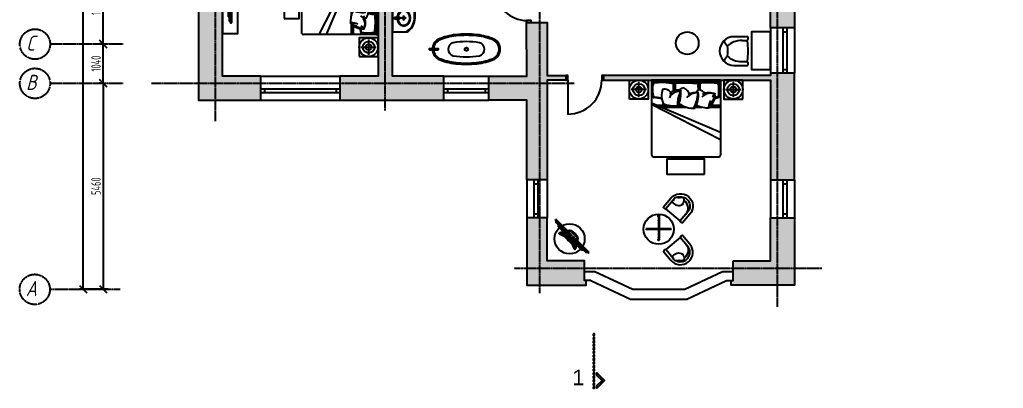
# Model space of a CAD drawing. Header units: millimetres. Extents: x 74752 to 193506, y -83124 to -13126.
# Drawn here: x 139020 to 165094, y -83124 to -73354 of the extents above; entities that cross this region are included whole.
import ezdxf

# ---------------------------------------------------------------- set-up
doc = ezdxf.new("R2010")
doc.units = ezdxf.units.MM
doc.linetypes.add('CENTER2', pattern=[1.125, 0.75, -0.125, 0.125, -0.125])
for name, color, linetype in [('axis', 40, 'CENTER2'), ('dim1', 4, 'Continuous'), ('door_dwgmodels.com', 250, 'Continuous'), ('dwgmodels.com', 250, 'Continuous'), ('furniture _san', 36, 'Continuous'), ('hatches', 8, 'Continuous'), ('Marks sections', 7, 'Continuous'), ('Sanitari', 144, 'Continuous'), ('sanitary', 144, 'Continuous'), ('wall', 5, 'Continuous'), ('Windows', 4, 'Continuous')]:
    doc.layers.add(name, color=color, linetype=linetype)
doc.styles.add('ESKD', font='eskd.shx', dxfattribs={"oblique": 15})
doc.styles.add('style2', font='arial.ttf')
doc.styles.add('РАЗМЕР', font='eskd.shx', dxfattribs={"width": 0.8, "height": 250})
doc.dimstyles.new('ISO-26', dxfattribs={"dimscale": 100, "dimtxt": 250, "dimasz": 2, "dimexe": 1, "dimexo": 0, "dimtad": 1, "dimdec": 0, "dimdsep": 46, "dimtxsty": 'РАЗМЕР', "dimblk1": 'OBLIQUE', "dimblk2": 'OBLIQUE', "dimsah": 1, "dimcen": 2.5, "dimadec": 1, "dimazin": 0, "dimtfac": 1, "dimtdec": 0, "dimtmove": 0, "dimatfit": 3, "dimldrblk": 'OBLIQUE', "dimfxl": 1, "dimarcsym": 0})

# ---------------------------------------------------------------- blocks, each defined once
blk = doc.blocks.new('_OBLIQUE')
at = {"color": 0, "linetype": 'ByBlock'}
blk.add_line((-0.5, -0.5), (0.5, 0.5), dxfattribs=at)
blk = doc.blocks.new('*D69')
at = {"layer": 'Defpoints', "color": 0, "transparency": 16777216}
for p in [(141232, -75037), (141232, -80497, 1), (141232, -80497)]:
    blk.add_point(p, dxfattribs=at)
at = {"layer": 'dim1', "color": 0, "lineweight": -2, "transparency": 16777216}
for p, q in [((141232, -75037), (141132, -75037)), ((141232, -75037), (141232, -80497)), ((141232, -80497), (141332, -80497))]:
    blk.add_line(p, q, dxfattribs=at)
at = {"layer": 'dim1', "color": 0, "lineweight": -2, "transparency": 16777216, "xscale": 200, "yscale": 200, "zscale": 200}
for p, rotation in [((141232, -75037), 90), ((141232, -80497), 270)]:
    blk.add_blockref('_OBLIQUE', p, dxfattribs=dict(at, rotation=rotation))
at = {"layer": 'dim1', "color": 0, "transparency": 16777216, "insert": (141044, -77767), "char_height": 250, "attachment_point": 5, "rotation": 90, "style": 'РАЗМЕР'}
blk.add_mtext('5460', dxfattribs=at)
blk = doc.blocks.new('*D73')
at = {"layer": 'Defpoints', "color": 0, "transparency": 16777216}
for p in [(141232, -73997), (141232, -73997), (141232, -75037, 1)]:
    blk.add_point(p, dxfattribs=at)
at = {"layer": 'dim1', "color": 0, "lineweight": -2, "transparency": 16777216}
for p, q in [((141232, -73997), (141132, -73997)), ((141232, -75037), (141232, -73997)), ((141232, -75037), (141132, -75037))]:
    blk.add_line(p, q, dxfattribs=at)
at = {"layer": 'dim1', "color": 0, "lineweight": -2, "transparency": 16777216, "xscale": 200, "yscale": 200, "zscale": 200}
for p, rotation in [((141232, -73997), 90), ((141232, -75037), 270)]:
    blk.add_blockref('_OBLIQUE', p, dxfattribs=dict(at, rotation=rotation))
at = {"layer": 'dim1', "color": 0, "transparency": 16777216, "insert": (141044, -74517), "char_height": 250, "attachment_point": 5, "rotation": 90, "style": 'РАЗМЕР'}
blk.add_mtext('1040', dxfattribs=at)
blk = doc.blocks.new('*D76')
at = {"layer": 'Defpoints', "color": 0, "transparency": 16777216}
for p in [(141232, -72037), (141232, -72037), (141232, -73997)]:
    blk.add_point(p, dxfattribs=at)
at = {"layer": 'dim1', "color": 0, "lineweight": -2, "transparency": 16777216}
for p, q in [((141232, -72037), (141332, -72037)), ((141232, -73997), (141232, -72037)), ((141232, -73997), (141332, -73997))]:
    blk.add_line(p, q, dxfattribs=at)
at = {"layer": 'dim1', "color": 0, "lineweight": -2, "transparency": 16777216, "xscale": 200, "yscale": 200, "zscale": 200}
for p, rotation in [((141232, -72037), 90), ((141232, -73997), 270)]:
    blk.add_blockref('_OBLIQUE', p, dxfattribs=dict(at, rotation=rotation))
at = {"layer": 'dim1', "color": 0, "transparency": 16777216, "insert": (141044, -73017), "char_height": 250, "attachment_point": 5, "rotation": 90, "style": 'РАЗМЕР'}
blk.add_mtext('1960', dxfattribs=at)
blk = doc.blocks.new('*D77')
at = {"layer": 'Defpoints', "color": 0, "transparency": 16777216}
for p in [(140702, -61687, 1), (140702, -61687), (141356, -80497, 1)]:
    blk.add_point(p, dxfattribs=at)
at = {"layer": 'dim1', "color": 0, "lineweight": -2, "transparency": 16777216}
for p, q in [((140702, -61687), (140602, -61687)), ((140702, -80497), (140702, -61687)), ((141356, -80497), (140602, -80497))]:
    blk.add_line(p, q, dxfattribs=at)
at = {"layer": 'dim1', "color": 0, "lineweight": -2, "transparency": 16777216, "xscale": 200, "yscale": 200, "zscale": 200}
for p, rotation in [((140702, -61687), 90), ((140702, -80497), 270)]:
    blk.add_blockref('_OBLIQUE', p, dxfattribs=dict(at, rotation=rotation))
at = {"layer": 'dim1', "color": 0, "transparency": 16777216, "insert": (140514, -71092), "char_height": 250, "attachment_point": 5, "rotation": 90, "style": 'РАЗМЕР'}
blk.add_mtext('18810', dxfattribs=at)
blk = doc.blocks.new('*U89')
at = {"color": 0}
for p, q in [((0, 0), (-2100, 0)), ((0, -100), (-2100, -100)), ((-2000, 0), (-2000, -100)), ((-100, 0), (-100, -100))]:
    blk.add_line(p, q, dxfattribs=at)
blk = doc.blocks.new('*U90')
at = {"color": 0}
for p, q in [((0, 0), (-1200, 0)), ((0, -100), (-1200, -100)), ((-1100, 0), (-1100, -100)), ((-100, 0), (-100, -100))]:
    blk.add_line(p, q, dxfattribs=at)
blk = doc.blocks.new('*U95')
at = {"color": 0}
for p, q in [((0, 0), (-1000, 0)), ((0, -100), (-1000, -100)), ((-900, 0), (-900, -100)), ((-100, 0), (-100, -100))]:
    blk.add_line(p, q, dxfattribs=at)
blk = doc.blocks.new('tv table23')
at = {"color": 0}
blk.add_lwpolyline([(0, -900), (400, -900), (400, 900), (0, 900), (0, -900)], dxfattribs=at)
blk = doc.blocks.new('dwgmodels.com_LG-55-la6208-4 top')
at = {"layer": 'dwgmodels.com', "color": 0}
for p, q in [((0, 0), (-139, 0)), ((0, 0), (139, 0)), ((0, -163), (-616, -163)), ((0, -140), (-613, -140)), ((0, -168), (-609, -168)), ((0, -105), (-473, -105)), ((0, -77), (-432, -77)), ((0, -89), (-389, -89)), ((0, -77), (432, -77)), ((0, -89), (389, -89)), ((0, -105), (473, -105)), ((0, -140), (613, -140)), ((0, -163), (616, -163)), ((0, -168), (609, -168))]:
    blk.add_line(p, q, dxfattribs=at)
for points in [[(-139, 0, -0.087489), (-151, 2, -0.012567), (-221, 29, 0.010337), (-258, 44, 0.091985), (-266, 46, 0.050664), (-280, 44, 0.157379), (-293, 37), (-300, 25, 0.203619), (-301, 14)], [(-301, 14, 0.03963), (-289, -12), (-244, -77)], [(-300, 25), (-296, 30, -0.176327), (-288, 34, -0.124023), (-276, 33), (-156, -15, -0.043017), (-146, -20, 0.007168), (-119, -37, 0.035791), (-88, -52, 0.053078), (-45, -64), (-38, -64)], [(-297, 23), (-294, 28, -0.176327), (-288, 31, -0.122846), (-277, 30), (-158, -18, -0.043017), (-147, -23, 0.007168), (-120, -39, 0.035791), (-89, -55, 0.053299), (-45, -67), (-38, -68)], [(-44, -74), (-44, -70), (-59, -68, -0.030959), (-103, -57, -0.025373), (-132, -46, -0.003627), (-148, -40, 0.002957), (-237, -1, 0.075709), (-242, 0, 0.421822), (-244, -2, 0.125069), (-243, -6), (-202, -76)], [(300, 25), (296, 30, 0.176327), (288, 34, 0.124023), (276, 33), (156, -15, 0.043017), (146, -20, -0.007168), (119, -37, -0.035791), (88, -52, -0.053078), (45, -64), (38, -64)], [(297, 23), (294, 28, 0.176327), (288, 31, 0.122846), (277, 30), (158, -18, 0.043017), (147, -23, -0.007168), (120, -39, -0.035791), (89, -55, -0.053299), (45, -67), (38, -68)], [(44, -74), (44, -70), (59, -68, 0.030959), (103, -57, 0.025373), (132, -46, 0.003627), (148, -40, -0.002957), (237, -1, -0.075709), (242, 0, -0.421822), (244, -2, -0.125069), (243, -6), (202, -76)], [(139, 0, 0.087489), (151, 2, 0.012567), (221, 29, -0.010337), (258, 44, -0.091985), (266, 46, -0.050664), (280, 44, -0.157379), (293, 37), (300, 25, -0.203619), (301, 14)], [(301, 14, -0.03963), (289, -12), (244, -77)], [(-432, -77, 0.185144), (-446, -84, -0.014846), (-455, -93, -0.123556), (-479, -107, -0.051646), (-481, -108), (-542, -108, 0.115088), (-556, -111), (-595, -140)], [(-389, -89), (-392, -91, 0.150292), (-393, -96), (-393, -102), (0, -102)], [(-193, -168), (-174, -197, 0.052137), (-174, -197, 0.127134), (-121, -241, 0.092146), (-83, -251, 0.038202)], [(0, -227), (-69, -227, -0.149981), (-114, -213, -0.12639), (-153, -168, 0.883679)], [(-38, -15, -0.048999), (-42, -17, -0.126237), (-48, -18), (-150, -18)], [(-45, -64), (-39, -19, -0.06881), (-38, -15, -0.311157), (-17, -1), (0, -1)], [(0, -5), (-17, -5, 0.176327), (-27, -9, 0.18738), (-36, -27), (-38, -74)], [(45, -64), (39, -19, 0.06881), (38, -15, 0.311157), (17, -1), (0, -1)], [(0, -5), (17, -5, -0.176327), (27, -9, -0.18738), (36, -27), (38, -74)], [(389, -89), (392, -91, -0.150292), (393, -96), (393, -102), (0, -102)], [(0, -227), (69, -227, 0.149981), (114, -213, 0.12639), (153, -168, -0.883679)], [(38, -15, 0.048999), (42, -17, 0.126237), (48, -18), (150, -18)], [(193, -168), (174, -197, -0.052137), (174, -197, -0.127134), (121, -241, -0.092146), (83, -251, -0.038202)], [(432, -77, -0.185144), (446, -84, 0.014846), (455, -93, 0.123556), (479, -107, 0.051646), (481, -108), (542, -108, -0.115088), (556, -111), (595, -140)]]:
    blk.add_lwpolyline(points, format="xyb", dxfattribs=at)
for points in [[(-616, -142), (-616, -162)], [(-387, -102), (-387, -98), (-389, -98), (-389, -102)], [(-381, -102), (-381, -98), (-383, -98), (-383, -102)], [(-375, -102), (-375, -98), (-377, -98), (-377, -102)], [(-369, -102), (-369, -98), (-370, -98), (-370, -102)], [(-363, -102), (-363, -98), (-364, -98), (-364, -102)], [(-356, -102), (-356, -98), (-358, -98), (-358, -102)], [(-350, -102), (-350, -98), (-352, -98), (-352, -102)], [(-344, -102), (-344, -98), (-346, -98), (-346, -102)], [(-338, -102), (-338, -98), (-340, -98), (-340, -102)], [(-332, -102), (-332, -98), (-334, -98), (-334, -102)], [(-326, -102), (-326, -98), (-327, -98), (-327, -102)], [(-320, -102), (-320, -98), (-321, -98), (-321, -102)], [(-313, -102), (-313, -98), (-315, -98), (-315, -102)], [(-307, -102), (-307, -98), (-309, -98), (-309, -102)], [(-301, -102), (-301, -98), (-303, -98), (-303, -102)], [(-295, -102), (-295, -98), (-297, -98), (-297, -102)], [(-289, -102), (-289, -98), (-291, -98), (-291, -102)], [(-283, -102), (-283, -98), (-285, -98), (-285, -102)], [(-277, -102), (-277, -98), (-278, -98), (-278, -102)], [(-271, -102), (-271, -98), (-272, -98), (-272, -102)], [(-264, -102), (-264, -98), (-266, -98), (-266, -102)], [(-258, -102), (-258, -98), (-260, -98), (-260, -102)], [(-252, -102), (-252, -98), (-254, -98), (-254, -102)], [(-246, -102), (-246, -98), (-248, -98), (-248, -102)], [(-240, -102), (-240, -98), (-242, -98), (-242, -102)], [(-234, -102), (-234, -98), (-235, -98), (-235, -102)], [(-228, -102), (-228, -98), (-229, -98), (-229, -102)], [(-221, -102), (-221, -98), (-223, -98), (-223, -102)], [(-215, -102), (-215, -98), (-217, -98), (-217, -102)], [(-209, -102), (-209, -98), (-211, -98), (-211, -102)], [(-203, -102), (-203, -98), (-205, -98), (-205, -102)], [(-197, -102), (-197, -98), (-199, -98), (-199, -102)], [(-191, -102), (-191, -98), (-193, -98), (-193, -102)], [(-185, -102), (-185, -98), (-186, -98), (-186, -102)], [(-179, -102), (-179, -98), (-180, -98), (-180, -102)], [(-172, -102), (-172, -98), (-174, -98), (-174, -102)], [(-166, -102), (-166, -98), (-168, -98), (-168, -102)], [(-160, -102), (-160, -98), (-162, -98), (-162, -102)], [(-154, -102), (-154, -98), (-156, -98), (-156, -102)], [(-148, -102), (-148, -98), (-150, -98), (-150, -102)], [(-142, -102), (-142, -98), (-143, -98), (-143, -102)], [(-136, -102), (-136, -98), (-137, -98), (-137, -102)], [(-129, -102), (-129, -98), (-131, -98), (-131, -102)], [(-123, -102), (-123, -98), (-125, -98), (-125, -102)], [(-117, -102), (-117, -98), (-119, -98), (-119, -102)], [(-111, -102), (-111, -98), (-113, -98), (-113, -102)], [(-105, -102), (-105, -98), (-107, -98), (-107, -102)], [(-99, -102), (-99, -98), (-101, -98), (-101, -102)], [(-93, -102), (-93, -98), (-94, -98), (-94, -102)], [(-87, -102), (-87, -98), (-88, -98), (-88, -102)], [(-83, -251), (0, -251)], [(-80, -102), (-80, -98), (-82, -98), (-82, -102)], [(-74, -102), (-74, -98), (-76, -98), (-76, -102)], [(-68, -102), (-68, -98), (-70, -98), (-70, -102)], [(-62, -102), (-62, -98), (-64, -98), (-64, -102)], [(-56, -102), (-56, -98), (-58, -98), (-58, -102)], [(-50, -102), (-50, -98), (-51, -98), (-51, -102)], [(-44, -102), (-44, -98), (-45, -98), (-45, -102)], [(-37, -102), (-37, -98), (-39, -98), (-39, -102)], [(-31, -102), (-31, -98), (-33, -98), (-33, -102)], [(83, -251), (0, -251)], [(31, -102), (31, -98), (33, -98), (33, -102)], [(37, -102), (37, -98), (39, -98), (39, -102)], [(44, -102), (44, -98), (45, -98), (45, -102)], [(50, -102), (50, -98), (51, -98), (51, -102)], [(56, -102), (56, -98), (58, -98), (58, -102)], [(62, -102), (62, -98), (64, -98), (64, -102)], [(68, -102), (68, -98), (70, -98), (70, -102)], [(74, -102), (74, -98), (76, -98), (76, -102)], [(80, -102), (80, -98), (82, -98), (82, -102)], [(87, -102), (87, -98), (88, -98), (88, -102)], [(93, -102), (93, -98), (94, -98), (94, -102)], [(99, -102), (99, -98), (101, -98), (101, -102)], [(105, -102), (105, -98), (107, -98), (107, -102)], [(111, -102), (111, -98), (113, -98), (113, -102)], [(117, -102), (117, -98), (119, -98), (119, -102)], [(123, -102), (123, -98), (125, -98), (125, -102)], [(129, -102), (129, -98), (131, -98), (131, -102)], [(136, -102), (136, -98), (137, -98), (137, -102)], [(142, -102), (142, -98), (143, -98), (143, -102)], [(148, -102), (148, -98), (150, -98), (150, -102)], [(154, -102), (154, -98), (156, -98), (156, -102)], [(160, -102), (160, -98), (162, -98), (162, -102)], [(166, -102), (166, -98), (168, -98), (168, -102)], [(172, -102), (172, -98), (174, -98), (174, -102)], [(179, -102), (179, -98), (180, -98), (180, -102)], [(185, -102), (185, -98), (186, -98), (186, -102)], [(191, -102), (191, -98), (193, -98), (193, -102)], [(197, -102), (197, -98), (199, -98), (199, -102)], [(203, -102), (203, -98), (205, -98), (205, -102)], [(209, -102), (209, -98), (211, -98), (211, -102)], [(215, -102), (215, -98), (217, -98), (217, -102)], [(221, -102), (221, -98), (223, -98), (223, -102)], [(228, -102), (228, -98), (229, -98), (229, -102)], [(234, -102), (234, -98), (235, -98), (235, -102)], [(240, -102), (240, -98), (242, -98), (242, -102)], [(246, -102), (246, -98), (248, -98), (248, -102)], [(252, -102), (252, -98), (254, -98), (254, -102)], [(258, -102), (258, -98), (260, -98), (260, -102)], [(264, -102), (264, -98), (266, -98), (266, -102)], [(271, -102), (271, -98), (272, -98), (272, -102)], [(277, -102), (277, -98), (278, -98), (278, -102)], [(283, -102), (283, -98), (285, -98), (285, -102)], [(289, -102), (289, -98), (291, -98), (291, -102)], [(295, -102), (295, -98), (297, -98), (297, -102)], [(301, -102), (301, -98), (303, -98), (303, -102)], [(307, -102), (307, -98), (309, -98), (309, -102)], [(313, -102), (313, -98), (315, -98), (315, -102)], [(320, -102), (320, -98), (321, -98), (321, -102)], [(326, -102), (326, -98), (327, -98), (327, -102)], [(332, -102), (332, -98), (334, -98), (334, -102)], [(338, -102), (338, -98), (340, -98), (340, -102)], [(344, -102), (344, -98), (346, -98), (346, -102)], [(350, -102), (350, -98), (352, -98), (352, -102)], [(356, -102), (356, -98), (358, -98), (358, -102)], [(363, -102), (363, -98), (364, -98), (364, -102)], [(369, -102), (369, -98), (370, -98), (370, -102)], [(375, -102), (375, -98), (377, -98), (377, -102)], [(381, -102), (381, -98), (383, -98), (383, -102)], [(387, -102), (387, -98), (389, -98), (389, -102)], [(616, -142), (616, -162)]]:
    blk.add_lwpolyline(points, dxfattribs=at)
for centre, radius in [((-20, -61), 9.83), ((-20, -22), 8.15), ((20, -61), 9.83), ((20, -22), 8.15)]:
    blk.add_circle(centre, radius, dxfattribs=at)
for centre, radius, start, end in [((-613, -142), 2.56, 90, 180), ((-609, -162), 6.82, 180, 270), ((-17, -9243), 9169, 89.8929, 91.4168), ((17, -9243), 9169, 88.5832, 90.1071), ((609, -162), 6.82, 270, 0), ((613, -142), 2.56, 0, 90)]:
    blk.add_arc(centre, radius, start, end, dxfattribs=at)
blk = doc.blocks.new('tv t2')
at = {"color": 0}
blk.add_blockref('tv table23', (0, 0), dxfattribs=at)
at = {"color": 0, "rotation": 90}
blk.add_blockref('dwgmodels.com_LG-55-la6208-4 top', (66, 0), dxfattribs=at)
blk = doc.blocks.new('bed 043_dwgmodels.com')
at = {"color": 0}
for p, q in [((-914, 0), (-914, -1980)), ((914, 0), (914, -1980)), ((-1048, -250), (-1455, -250)), ((-1252, -453), (-1252, -47)), ((-893, -53), (914, -53)), ((1048, -250), (1455, -250)), ((1252, -453), (1252, -47)), ((-914, -601), (914, -1374)), ((-914, -634), (914, -1571)), ((-768, -663), (-481, -663)), ((-648, -714), (2, -714)), ((-217, -663), (-117, -663)), ((234, -714), (425, -714)), ((620, -714), (914, -714)), ((673, -663), (914, -663)), ((-864, -2030), (864, -2030))]:
    blk.add_line(p, q, dxfattribs=at)
for points in [[(-1502, -500), (-1502, 0), (-1002, 0), (-1002, -500)], [(-914, -48), (914, -48), (914, 0), (-914, 0)], [(1502, -500), (1502, 0), (1002, 0), (1002, -500)], [(491, -2493), (491, -2093), (-509, -2093), (-509, -2493)]]:
    blk.add_lwpolyline(points, close=True, dxfattribs=at)
for centre, radius in [((-1252, -250), 250), ((1252, -250), 250), ((-1252, -250), 156), ((-1252, -250), 77.4), ((1252, -250), 156), ((1252, -250), 77.4)]:
    blk.add_circle(centre, radius, dxfattribs=at)
for centre, radius, start, end in [((-522, -270), 389, 147.51, 213.8336), ((-231, -258), 662, 163.9263, 197.1409), ((-646, -1801), 1736, 79.0487, 97.9408), ((-621, -1471), 1417, 78.5793, 100.0172), ((-136, -413), 513, 159.3026, 206.5026), ((-580, -447), 210, 24.7523, 103.9192), ((2568, -63), 2913, 180.1063, 184.3854), ((-1832, -279), 1505, 359.9394, 7.5533), ((732, -265), 1035, 169.5301, 180.3869), ((-1223, -92), 946, 349.1351, 2.0447), ((-57, -4045), 3965, 84.3658, 93.3969), ((-15, -2157), 2098, 80.934, 97.4266), ((-762, -358), 625, 328.6542, 9.1977), ((-30, -419), 219, 96.8992, 136.0421), ((-219, -481), 323, 15.4018, 59.7122), ((372, -336), 89.9, 114.1567, 175.8974), ((1049, -102), 738, 177.8261, 191.8211), ((-665, -271), 997, 0.9919, 10.6945), ((304, -489), 237, 28.1996, 86.5061), ((1082, -265), 736, 165.3434, 179.2809), ((588, -1930), 1859, 81.0226, 97.1964), ((-370, -109), 746, 348.3689, 3.123), ((608, -1010), 961, 74.3851, 104.3191), ((-1045, -279), 1913, 354.0935, 6.4707), ((13, -262), 872, 347.3175, 11.7435), ((-1844, -10448), 10046, 83.1424, 84.5476), ((-606, 771), 1251, 258.1169, 268.2497), ((-205, -551), 248, 78.0413, 160.8342), ((-244, -472), 208, 54.1671, 153.8421), ((429, -618), 659, 151.0456, 184.1497), ((279, -655), 318, 83.5607, 144.2853), ((254, -689), 361, 78.4081, 122.0077), ((-187, -416), 516, 319.1339, 10.5299), ((-573, -312), 889, 331.605, 358.1749), ((640, -624), 278, 61.8876, 141.8707), ((611, -678), 345, 61.6404, 121.3345), ((371, -405), 397, 302.3262, 7), ((104, -278), 665, 317.3201, 351.4624), ((1188, -778), 594, 139.9508, 146.951), ((729, -107), 372, 275.0174, 291.2748), ((882, -940), 492, 90.7851, 103.9629), ((-311, 24), 707, 243.96, 279.3474), ((188, -113), 629, 233.2201, 274.4972), ((571, -94), 637, 240.9467, 275.467), ((1188, -778), 594, 156.2982, 173.8539), ((-864, -1980), 50, 180, 270), ((864, -1980), 50, 270, 0)]:
    blk.add_arc(centre, radius, start, end, dxfattribs=at)
blk = doc.blocks.new('*U105')
at = {"color": 0, "linetype": 'ByBlock', "ltscale": 10}
blk.add_lwpolyline([(-850, 0), (-850, 800, -0.414214), (-50, 0)], format="xyb", dxfattribs=at)
at = {"color": 0}
for points in [[(-900, 0), (-850, 0), (-850, -120), (-900, -120)], [(-50, 0), (0, 0), (0, -120), (-50, -120)]]:
    blk.add_lwpolyline(points, close=True, dxfattribs=at)
blk = doc.blocks.new('table r 343')
at = {"color": 0}
for p, q in [((-10, 10), (-10, 262)), ((10, 10), (10, 262)), ((-330, 10), (330, 10)), ((-330, 10), (-330, -10)), ((330, 10), (330, -10)), ((-330, -10), (330, -10)), ((-10, -330), (-10, -10)), ((10, -330), (10, -10))]:
    blk.add_line(p, q, dxfattribs=at)
for centre, radius in [((0, 0), 400), ((0, 279), 19.4), ((-306, 0), 5), ((0, 227), 5), ((306, 0), 5), ((0, -238), 5), ((0, -347), 19.4)]:
    blk.add_circle(centre, radius, dxfattribs=at)
blk = doc.blocks.new('armchair 023')
at = {"color": 0}
blk.add_line((330, -250), (635, -250), dxfattribs=at)
at = {"color": 0, "ltscale": 0.03}
blk.add_lwpolyline([(635, -250, -0.369229), (635, -330), (330, -330, -1), (330, 330), (635, 330, -0.369229), (635, 250)], format="xyb", close=True, dxfattribs=at)
at = {"color": 0}
blk.add_lwpolyline([(215, -222, -0.785087), (330, 250), (635, 250)], format="xyb", dxfattribs=at)
for centre, radius, start, end in [((210, -100), 103, 76.6403, 159.4695), ((401, 0), 250, 89.9461, 183.658), ((245, 5), 12, 60.6238, 203.7423), ((198, -171), 194, 337.0143, 74.2857), ((226, -54), 113, 184.9999, 251.3534), ((290, -156), 100, 182.9922, 304.1401), ((330, 0), 250, 268.8536, 269.9461)]:
    blk.add_arc(centre, radius, start, end, dxfattribs=at)
blk = doc.blocks.new('marking')
h = blk.add_hatch(color=0)
h.paths.add_polyline_path([(282, -208), (81, -7), (81, -74), (215, -208), (81, -342), (81, -408)])
h.paths.add_polyline_path([(-19, -38), (19, -38), (19, 0), (-19, 0)])
h.paths.add_polyline_path([(19, -94), (-19, -94), (-19, -131), (19, -131)])
h.paths.add_polyline_path([(19, -225), (19, -187), (-19, -187), (-19, -225)])
h.paths.add_polyline_path([(19, -319), (19, -281), (-19, -281), (-19, -319)])
h.paths.add_polyline_path([(-19, -375), (-19, -412), (19, -412), (19, -375)])
h.paths.add_polyline_path([(19, -469), (-19, -469), (-19, -506), (19, -506)])
h.paths.add_polyline_path([(19, -600), (19, -562), (-19, -562), (-19, -600)])
h.paths.add_polyline_path([(19, -694), (19, -656), (-19, -656), (-19, -694)])
h.paths.add_polyline_path([(-19, -750), (-19, -787), (19, -787), (19, -750)])
h.paths.add_polyline_path([(-19, -881), (19, -881), (19, -844), (-19, -844)])
h.paths.add_polyline_path([(-19, -937), (-19, -975), (19, -975), (19, -937)])
h.paths.add_polyline_path([(-19, -1031), (-19, -1069), (19, -1069), (19, -1031)])
h.paths.add_polyline_path([(-19, -1162), (19, -1162), (19, -1125), (-19, -1125)])
h.paths.add_polyline_path([(-19, -1219), (-19, -1256), (19, -1256), (19, -1219)])
h.paths.add_polyline_path([(-19, -1350), (19, -1350), (19, -1312), (-19, -1312)])
h.paths.add_polyline_path([(-19, -1444), (19, -1444), (19, -1406), (-19, -1406)])
at = {"color": 0}
for points in [[(-19, -38), (-19, 0), (19, 0), (19, -38)], [(-19, -131), (-19, -94), (19, -94), (19, -131)], [(-19, -225), (-19, -187), (19, -187), (19, -225)], [(-19, -319), (-19, -281), (19, -281), (19, -319)], [(-19, -412), (-19, -375), (19, -375), (19, -412)], [(-19, -506), (-19, -469), (19, -469), (19, -506)], [(-19, -600), (-19, -562), (19, -562), (19, -600)], [(-19, -694), (-19, -656), (19, -656), (19, -694)], [(-19, -787), (-19, -750), (19, -750), (19, -787)], [(-19, -881), (-19, -844), (19, -844), (19, -881)], [(-19, -975), (-19, -937), (19, -937), (19, -975)], [(-19, -1069), (-19, -1031), (19, -1031), (19, -1069)], [(-19, -1162), (-19, -1125), (19, -1125), (19, -1162)], [(-19, -1256), (-19, -1219), (19, -1219), (19, -1256)], [(-19, -1350), (-19, -1312), (19, -1312), (19, -1350)], [(-19, -1444), (-19, -1406), (19, -1406), (19, -1444)]]:
    blk.add_lwpolyline(points, close=True, dxfattribs=at)
at = {"color": 0, "flags": 128}
blk.add_lwpolyline([(81, -342), (81, -408), (282, -208), (81, -7), (81, -74), (215, -208), (81, -342)], dxfattribs=at)
blk = doc.blocks.new('*U104')
at = {"color": 0, "linetype": 'ByBlock', "ltscale": 10}
blk.add_lwpolyline([(-950, 0), (-950, 900, -0.414214), (-50, 0)], format="xyb", dxfattribs=at)
at = {"color": 0}
for points in [[(-1000, 0), (-950, 0), (-950, -120), (-1000, -120)], [(-50, 0), (0, 0), (0, -120), (-50, -120)]]:
    blk.add_lwpolyline(points, close=True, dxfattribs=at)
blk = doc.blocks.new('*U107')
at = {"color": 0}
for p, q in [((0, 0), (-1200, 0)), ((0, -100), (-1200, -100)), ((-1100, 0), (-1100, -100)), ((-100, 0), (-100, -100))]:
    blk.add_line(p, q, dxfattribs=at)
blk = doc.blocks.new('Marmite Roda')
at = {"color": 0, "linetype": 'ByBlock'}
blk.add_lwpolyline([(0, 400, 0.014234), (-276, 385, 0.076833), (-750, 260, 0.577874), (-750, -260, 0.076652), (-276, -385, 0.014234), (0, -400, 0.014234), (276, -385, 0.076833), (750, -260, 0.577874), (750, 260, 0.076652), (276, 385, 0.014235), (0, 400, 2.295546)], format="xyb", dxfattribs=at)
blk.add_lwpolyline([(0, 370, 0.014177), (-273, 355, 0.076506), (-736, 233, 0.573827), (-736, -233, 0.076328), (-273, -355, 0.014177), (0, -370, 0.014177), (273, -355, 0.076506), (736, -233, 0.573827), (736, 233, 0.076328), (273, 355, 0.014178)], format="xyb", close=True, dxfattribs=at)
for radius in [45, 40]:
    blk.add_circle((0, 0), radius, dxfattribs=at)
for centre, radius, start, end in [((-300, 0), 180, 106.1276, 253.8724), ((-1, -2068), 2268, 81.1091, 98.8633), ((300, 0), 180, 286.1276, 73.8724), ((-1, 2068), 2268, 261.1367, 278.8909)]:
    blk.add_arc(centre, radius, start, end, dxfattribs=at)
blk = doc.blocks.new('mixer4ws(plan)')
at = {"color": 0}
for p, q in [((0, 28), (117, 20)), ((0, -28), (117, -20))]:
    blk.add_line(p, q, dxfattribs=at)
for centre, radius, start, end in [((0, 0), 27.5, 45.2651, 314.7349), ((0, 0), 24.5, 55.034, 65.9105), ((15, 22), 2, 235.034, 267.8471), ((117, 0), 20, 270, 90), ((0, 0), 24.5, 294.0895, 304.966), ((15, -22), 2, 92.1529, 124.966)]:
    blk.add_arc(centre, radius, start, end, dxfattribs=at)
blk.add_ellipse((0, 0), major_axis=(90.3, 0), ratio=0.221476, start_param=4.880525, end_param=7.685846, dxfattribs=at)
blk.add_ellipse((70, 0), major_axis=(-10, 0), ratio=0.2, dxfattribs=at)
blk = doc.blocks.new('desk top 1400')
at = {"color": 0}
for p, q in [((384, 685), (388, 700)), ((366, 335), (235, 335)), ((301, 400), (301, 270)), ((366, -335), (235, -335)), ((301, -400), (301, -270)), ((384, -685), (388, -700))]:
    blk.add_line(p, q, dxfattribs=at)
for points in [[(388, 700), (0, 700), (0, -700), (388, -700, 0.269757), (600, -335), (600, 335, 0.269761), (388, 700, 3.235257)], [(384, -685, 0.267156), (585, -335), (585, 335, 0.267159), (384, 685)]]:
    blk.add_lwpolyline(points, format="xyb", dxfattribs=at)
for centre, radius in [((301, 335), 30), ((301, 335), 25), ((301, -335), 30), ((301, -335), 25)]:
    blk.add_circle(centre, radius, dxfattribs=at)
blk.add_ellipse((301, 335), major_axis=(0, 198), ratio=0.775253, start_param=1.685792, end_param=7.738986, dxfattribs=at)
at = {"color": 0, "extrusion": (0, 0, -1)}
blk.add_ellipse((301, -335), major_axis=(0, -198), ratio=0.775253, start_param=1.685792, end_param=7.738986, dxfattribs=at)
at = {"color": 0}
for points in [[(133, 311), (134, 303), (135, 294), (139, 275), (141, 265), (148, 245), (151, 235), (160, 216), (165, 207), (176, 190), (182, 182), (195, 168), (202, 161), (217, 149), (225, 144), (241, 135), (249, 132), (267, 126), (275, 124), (293, 122), (302, 122), (320, 123), (329, 125), (346, 130), (355, 133), (371, 141), (379, 146), (394, 157), (401, 164), (415, 178), (421, 185), (432, 202), (438, 210), (447, 229), (451, 238), (458, 258), (461, 269), (465, 289), (467, 300), (469, 322), (469, 333), (469, 354), (468, 365), (464, 386), (462, 397), (456, 417), (453, 427), (444, 446), (440, 455), (429, 473), (424, 481), (411, 496), (404, 503), (390, 516), (382, 521), (367, 531), (358, 535), (341, 542), (333, 544), (316, 547), (308, 548), (301, 548), (295, 548), (289, 547), (274, 545), (265, 543), (248, 538), (240, 534), (223, 525), (216, 519), (201, 507), (194, 501), (181, 486), (175, 478), (164, 461), (159, 452), (151, 433), (147, 423), (141, 403), (138, 393), (135, 374), (134, 366), (133, 359)], [(133, -311), (134, -303), (135, -294), (139, -275), (141, -265), (148, -245), (151, -235), (160, -216), (165, -207), (176, -190), (182, -182), (195, -168), (202, -161), (217, -149), (225, -144), (241, -135), (249, -132), (267, -126), (275, -124), (293, -122), (302, -122), (320, -123), (329, -125), (346, -130), (355, -133), (371, -141), (379, -146), (394, -157), (401, -164), (415, -178), (421, -185), (432, -202), (438, -210), (447, -229), (451, -238), (458, -258), (461, -269), (465, -289), (467, -300), (469, -322), (469, -333), (469, -354), (468, -365), (464, -386), (462, -397), (456, -417), (453, -427), (444, -446), (440, -455), (429, -473), (424, -481), (411, -496), (404, -503), (390, -516), (382, -521), (367, -531), (358, -535), (341, -542), (333, -544), (316, -547), (308, -548), (301, -548), (295, -548), (289, -547), (274, -545), (265, -543), (248, -538), (240, -534), (223, -525), (216, -519), (201, -507), (194, -501), (181, -486), (175, -478), (164, -461), (159, -452), (151, -433), (147, -423), (141, -403), (138, -393), (135, -374), (134, -366), (133, -359)]]:
    blk.add_open_spline(points, degree=3, knots=[1.683982, 1.683982, 1.683982, 1.683982, 1.808146, 1.808146, 1.963129, 1.963129, 2.118112, 2.118112, 2.273095, 2.273095, 2.428079, 2.428079, 2.583062, 2.583062, 2.738045, 2.738045, 2.893028, 2.893028, 3.048011, 3.048011, 3.202995, 3.202995, 3.357978, 3.357978, 3.512961, 3.512961, 3.667944, 3.667944, 3.822927, 3.822927, 3.977911, 3.977911, 4.132894, 4.132894, 4.287877, 4.287877, 4.44286, 4.44286, 4.597844, 4.597844, 4.752827, 4.752827, 4.90781, 4.90781, 5.062793, 5.062793, 5.217776, 5.217776, 5.37276, 5.37276, 5.527743, 5.527743, 5.682726, 5.682726, 5.837709, 5.837709, 5.992692, 5.992692, 6.147676, 6.147676, 6.283185, 6.283185, 6.283185, 6.386516, 6.386516, 6.541499, 6.541499, 6.696482, 6.696482, 6.851466, 6.851466, 7.006449, 7.006449, 7.161432, 7.161432, 7.316415, 7.316415, 7.471398, 7.471398, 7.626382, 7.626382, 7.740796, 7.740796, 7.740796, 7.740796], dxfattribs=at)
blk.add_blockref('mixer4ws(plan)', (74, 335), dxfattribs=at)
at = {"color": 0, "xscale": -1, "rotation": 180}
blk.add_blockref('mixer4ws(plan)', (74, -335), dxfattribs=at)
blk = doc.blocks.new('PuraVida 15072400')
at = {"color": 0, "linetype": 'ByBlock'}
for points in [[(16, 20), (-197, 20)], [(16, -20), (-197, -20)]]:
    blk.add_lwpolyline(points, dxfattribs=at)
for radius in [10, 4]:
    blk.add_circle((0, 0), radius, dxfattribs=at)
for centre, radius, start, end in [((-123, 0), 84.8, 173.2239, 186.7761), ((-197, 10), 10, 90, 180), ((16, 10), 10, 0, 90), ((-58, 0), 84.8, 353.2239, 6.7761), ((-197, -10), 10, 180, 270), ((16, -10), 10, 270, 0)]:
    blk.add_arc(centre, radius, start, end, dxfattribs=at)
blk = doc.blocks.new('chair 700 plan')
at = {"color": 0}
for p, q in [((-280, -600), (-280, -735)), ((280, -600), (280, -735))]:
    blk.add_line(p, q, dxfattribs=at)
blk.add_lwpolyline([(280, -735, 0.242773), (360, -758, 0.359132), (380, -734), (380, -380, 1), (-380, -380), (-380, -734, 0.359132), (-360, -758, 0.242773), (-280, -735, 0.089286)], format="xyb", close=True, dxfattribs=at)
for centre, radius, start, end in [((-636, -747), 734, 46.7343, 59.9917), ((0, 955), 1175, 263.5198, 276.4802), ((636, -747), 734, 120.0083, 133.2657), ((0, 820), 1580, 259.7957, 280.2043)]:
    blk.add_arc(centre, radius, start, end, dxfattribs=at)
for start_param, end_param in [(3.63505, 4.712389), (1.570796, 2.648135)]:
    blk.add_ellipse((0, -600), major_axis=(0, -440), ratio=0.636364, start_param=start_param, end_param=end_param, dxfattribs=at)

msp = doc.modelspace()

# ---------------------------------------------------------------- hatches: boundary and pattern name
at = {"layer": 'hatches', "true_color": 0x474847}
h = msp.add_hatch(color=59, dxfattribs=at)
h.paths.add_polyline_path([(159560.8, -73571.9), (158920.8, -73571.9), (158919.8, -72426.5), (154499.8, -72426.5), (154499.8, -72426.5), (154499.8, -72426.5), (154499.8, -72426.5), (154499.8, -72426.5), (154499.8, -72046.5), (155769.8, -72046.5), (155769.8, -71346.5), (156149.8, -71346.5), (156149.8, -72046.5), (158919.8, -72046.5), (158919.8, -68596.8), (158684.8, -68596.8), (158684.8, -67456.8), (156149.8, -67456.8), (156149.8, -70446.5), (155769.8, -70446.5), (155769.8, -66726.8), (150799.8, -66726.8), (150799.8, -66346.8), (151196.4, -66346.8), (151196.4, -65956.9), (151316.4, -65956.9), (151316.4, -66346.8), (155769.8, -66356.8), (155769.8, -63076.1), (156149.8, -63076.1), (156149.8, -65256.8), (156234.8, -65256.8), (156234.8, -65456.8), (156149.8, -65456.8), (156149.8, -67256.8), (158984.8, -67256.8), (158984.8, -65456.8), (156934.8, -65456.8), (156934.8, -65256.8), (158684.8, -65256.8), (158684.8, -63452), (158919.8, -63452), (158919.8, -61876.5), (158153, -61876.5), (158153, -61236.5), (159578, -61236.5), (159578, -62286.5), (181922, -62286.5), (181922, -61236.5), (183647, -61236.5), (183647, -61876.5), (182580.2, -61876.5), (182580.2, -68076.5), (185259.6, -68076.5), (185396.7, -67939.4), (185481.6, -68024.3), (185429.3, -68076.5), (185429.3, -68506.8), (185309.3, -68506.8), (185309.3, -68196.5), (182580.2, -68196.5), (182580.2, -68506.8), (181949.2, -68506.8), (181949.2, -63186.5), (181751, -63186.5), (181751, -62926.5), (159619, -62926.5), (159619, -63186.5), (159299.8, -63186.5), (159299.8, -69936.5), (159611.7, -69939.2), (159611.7, -70196.5), (181751, -70196.5), (181751, -69936.5), (181949.2, -69936.5), (181949.2, -69406.8), (182580.2, -69406.8), (182580.2, -69556.5), (185309.3, -69556.5), (185309.3, -69406.8), (185429.3, -69406.8), (185429.3, -70778.4), (185309.3, -70778.4), (185309.3, -70576.5), (185049.3, -70576.5), (185049.3, -69676.5), (185049.3, -69676.5), (185049.3, -69676.5), (185049.3, -69676.5), (182580.2, -69676.5), (182580.2, -71846.8), (184179.8, -71846.8), (184179.8, -72486.8), (181939.2, -72486.8), (181939.2, -70836.9), (176278.6, -70835.5), (159560.8, -70835.5)])
h.paths.add_polyline_path([(155244.8, -61236.5), (156953, -61236.5), (156953, -61876.5), (156149.8, -61876.5), (156149.8, -62176.1), (155769.8, -62176.1), (155769.8, -61876.5), (155244.8, -61876.5)], flags=17)
h.paths.add_polyline_path([(150866.6, -61236.5), (152409.8, -61236.5), (152409.8, -61876.5), (151316.4, -61876.5), (151316.4, -65056.9), (151196.4, -65056.9), (151196.4, -64796.5), (150696.4, -64796.5), (150696.4, -64676.5), (151196.4, -64676.5), (151196.4, -61876.5), (150866.6, -61876.5)])
h.paths.add_polyline_path([(148278, -61236.5), (149666.6, -61236.5), (149666.6, -61876.5), (149033.3, -61876.5), (149033.3, -64676.5), (149796.4, -64676.5), (149796.4, -64796.5), (148903.3, -64796.5), (148901.1, -65346.8), (148518.7, -65346.8), (148520.9, -62926.5), (147509.8, -62926.5), (147509.8, -62286.5), (148278, -62286.5)])
h.paths.add_polyline_path([(145409.8, -62286.5), (143759.8, -62286.5), (143759.8, -67686.4), (144399.8, -67686.4), (144399.8, -67246.8), (148519.8, -67246.8), (148519.8, -67626.8), (148899.8, -67626.8), (148899.8, -66726.8), (149199.8, -66726.8), (149199.8, -66346.8), (148899.8, -66346.8), (148899.6, -66246.8), (148519.7, -66246.8), (148519.9, -67126.8), (144399.8, -67126.8), (144399.8, -62926.5), (145409.8, -62926.5), (145409.8, -62286.5)])
h.paths.add_polyline_path([(147499.8, -69166.8), (144399.8, -69166.8), (144399.8, -69987.2), (143759.8, -69987.2), (143759.8, -68586.4), (144399.8, -68586.4), (144399.8, -69046.8), (147619.8, -69046.8), (147619.8, -69646.8), (148519.8, -69646.8), (148519.8, -68526.8), (148899.8, -68526.8), (148899.8, -69916.8), (148519.8, -69916.8), (148519.8, -69766.8), (147499.8, -69766.8)])
h.paths.add_polyline_path([(144399.8, -70887.2), (143759.8, -70887.2), (143759.8, -75486.5), (145409.8, -75486.5), (145409.8, -74846.5), (144399.8, -74846.5)])
h.paths.add_polyline_path([(152458.8, -72526.5), (152999.8, -72526.5), (152999.8, -72426.5), (153499.8, -72426.5), (153499.8, -72046.5), (152999.8, -72046.5), (152999.8, -71646.5), (148899.8, -71646.5), (148899.8, -70816.8), (148519.8, -70816.8), (148519.8, -74846.5), (147509.8, -74846.5), (147509.8, -75486.5), (150259.8, -75486.5), (150259.8, -74846.5), (148899.8, -74846.5), (148899.8, -71766.5), (152459.8, -71766.5), (152459.8, -72426.5)])
h.paths.add_polyline_path([(151459.8, -75036.5), (151459.8, -74846.5), (152459.8, -74846.5), (152458.8, -73426.5), (152999.8, -73426.5), (152999.8, -74836.9), (153499.8, -74836.9), (153499.8, -74956.9), (152999.8, -74956.9), (153000.8, -77601.7), (152459.8, -77601.7), (152459.8, -75486.5), (151459.8, -75486.5)])
h.paths.add_polyline_path([(158919.8, -77601.7), (159560.8, -77601.7), (159560.8, -74771.9), (158919.8, -74771.9), (158919.8, -74836.9), (154499.8, -74836.9), (154499.8, -74956.9), (158919.8, -74956.9)])
h.paths.add_polyline_path([(157929.7, -79746.8), (158919.8, -79746.8), (158919.8, -78601.7), (159560.8, -78601.7), (159559.8, -80386.8), (157879.7, -80386.8), (157879.7, -80266.8), (157929.7, -80266.8)])
h.paths.add_polyline_path([(152459.8, -78601.7), (152459.8, -80386.8), (154039.8, -80386.8), (154039.8, -80266.8), (153989.8, -80266.8), (153989.8, -79746.8), (152999.8, -79746.8), (153000.8, -78601.7)])
h.paths.add_polyline_path([(187151.1, -71846.8), (187151.1, -71696.8), (188060.4, -71696.8), (188060.4, -73656.9), (189000.4, -73656.9), (189000.4, -74296.9), (187420.4, -74296.9), (187420.4, -72486.8), (185179.8, -72486.8), (185179.8, -71846.8), (185309.3, -71846.8), (185309.3, -71678.4), (185429.3, -71678.4), (185429.3, -71846.8)])
h.paths.add_polyline_path([(190000.2, -66561.5), (190658.4, -66561.5), (190658.4, -69936.5), (191780.4, -69936.5), (191780.4, -71516.7), (191140.4, -71516.7), (191140.4, -70576.5), (187151.1, -70576.5), (187151.1, -69596.1), (187271.1, -69596.1), (187271.1, -70196.5), (190000.2, -70196.5), (190000.2, -68196.5), (189100.2, -68196.5), (189100.2, -68596.5), (188800.2, -68596.5), (188800.2, -68196.5), (187900.2, -68196.5), (187900.2, -68586.5), (187271.1, -68586.5), (187271.1, -68696.1), (187151.1, -68696.1), (187151.1, -68076.5), (187098.9, -68024.3), (187183.7, -67939.4), (187320.8, -68076.5), (190000.2, -68076.5)])
h.paths.add_polyline_path([(190200.4, -74296.9), (190200.4, -73656.9), (191140.4, -73656.9), (191140.4, -72716.7), (191780.4, -72716.7), (191780.4, -74296.9)])
h.paths.add_polyline_path([(188933.4, -61236.5), (190658.4, -61236.5), (190658.4, -64611.5), (190000.2, -64611.5), (190000.2, -61876.5), (188933.4, -61876.5)])
h.paths.add_polyline_path([(184847, -61236.5), (187733.4, -61236.5), (187733.4, -61876.5), (186390.2, -61876.5), (186390.2, -67145.9), (186547.3, -67303), (186462.5, -67387.9), (186290.2, -67215.6), (186118, -67387.9), (186033.1, -67303), (186190.2, -67145.9), (186190.2, -61876.5), (184847, -61876.5)])

# ---------------------------------------------------------------- linework, layer by layer
at = {"layer": 'axis'}
for p, q in [((148709.8, -75764.1, -51278.4), (148709.8, -59794.7, -51278.4)), ((144209.8, -76040.8, -51278.4), (144209.8, -62126.9, -51278.4)), ((159109.8, -80964.6, -51279.1), (159109.8, -71054.1, -51278.4)), ((152809.8, -80601.7, -51278.4), (152809.8, -71342.3, -51277.6)), ((139819.9, -73996.9, -51279.1), (141767.3, -73996.9, -51279.1)), ((139819.9, -75036.8, -51277.6), (141767.3, -75036.8, -51277.6)), ((152128.9, -79936.8, -51279.1), (160280.3, -79936.8, -51279.1)), ((139813.9, -80497.2, -51278.4), (141680.6, -80497.2, -51278.4))]:
    msp.add_line(p, q, dxfattribs=at)
at = {"layer": 'axis', "elevation": -51278.4}
msp.add_lwpolyline([(142518.5, -75036.5), (153719.8, -75036.5)], dxfattribs=at)
at = {"layer": 'axis', "color": 18, "true_color": 0x000000}
for centre in [(139425.9, -74002.5, -51278.4), (139425.9, -75042.4, -51276.9), (139419.9, -80502.8, -51278.4)]:
    msp.add_circle(centre, 400, dxfattribs=at)
at = {"layer": 'furniture _san', "elevation": -51279.1}
msp.add_lwpolyline([(158920.8, -73673.8), (158420.8, -73673.8), (158420.8, -74669.9), (158920.8, -74669.9)], close=True, dxfattribs=at)
at = {"layer": 'furniture _san'}
for centre, radius in [((156716.7, -73977.9), 300), ((153595.6, -79161), 400)]:
    msp.add_circle(centre, radius, dxfattribs=at)
at = {"layer": 'wall', "color": 18, "true_color": 0x000000}
for p, q in [((158920.8, -73571.9, -51279.1), (158920.8, -74771.9, -51279.1)), ((159560.8, -73571.9, -51279.1), (159560.8, -74771.9, -51279.1)), ((145409.8, -74846.8, -51279.1), (147509.8, -74846.8, -51279.1)), ((152459.8, -77601.7, -51279.1), (152459.8, -78601.7, -51279.1)), ((152999.8, -77601.7, -51279.1), (153000.8, -78601.7, -51279.1)), ((158919.8, -77601.7, -51279.1), (158919.8, -78601.7, -51279.1)), ((159560.8, -77601.7, -51279.8), (159560.8, -78601.7, -51279.1)), ((157650.1, -80031, -51278.7), (157929.7, -80031, -51278)), ((154159.8, -80266.8, -51278.7), (153989.8, -80266.8, -51278)), ((157759.7, -80266.8, -51278.7), (157879.7, -80266.8, -51278))]:
    msp.add_line(p, q, dxfattribs=at)
at = {"layer": 'wall', "color": 5}
for points, elevation in [([(144399.8, -70887.2), (143759.8, -70887.2), (143759.8, -75486.5), (145409.8, -75486.5), (145409.8, -74846.5), (144399.8, -74846.5), (144399.8, -70887.2)], -51278.4), ([(152458.8, -72526.5), (152999.8, -72526.5), (152999.8, -72426.5), (153499.8, -72426.5), (153499.8, -72046.5), (152999.8, -72046.5), (152999.8, -71646.5), (148899.8, -71646.5), (148899.8, -70816.8), (148519.8, -70816.8), (148519.8, -74846.5), (147509.8, -74846.5), (147509.8, -75486.5), (150259.8, -75486.5), (150259.8, -74846.5), (148899.8, -74846.5), (148899.8, -71766.5), (152459.8, -71766.5), (152459.8, -72426.5)], -51279.1), ([(151459.8, -75036.5), (151459.8, -74846.5), (152459.8, -74846.5), (152458.8, -73426.5), (152999.8, -73426.5), (152999.8, -74836.9), (153499.8, -74836.9), (153499.8, -74956.9), (152999.8, -74956.9), (153000.8, -77601.7), (152459.8, -77601.7), (152459.8, -75486.5), (151459.8, -75486.5)], -51279.1), ([(158919.8, -77601.7), (159560.8, -77601.7), (159560.8, -74771.9), (158919.8, -74771.9), (158919.8, -74836.9), (154499.8, -74836.9), (154499.8, -74956.9), (158919.8, -74956.9), (158919.8, -77601.7)], -51279.1), ([(152459.8, -78601.7), (152459.8, -80386.8), (154039.8, -80386.8), (154039.8, -80266.8), (153989.8, -80266.8), (153989.8, -79746.8), (152999.8, -79746.8), (153000.8, -78601.7), (152459.8, -78601.7)], -51279.1), ([(157929.7, -79746.8), (158919.8, -79746.8), (158919.8, -78601.7), (159560.8, -78601.7), (159559.8, -80386.8), (157879.7, -80386.8), (157879.7, -80266.8), (157929.7, -80266.8), (157929.7, -79746.8)], -51279.1)]:
    msp.add_lwpolyline(points, close=True, dxfattribs=dict(at, elevation=elevation))
at = {"layer": 'wall', "color": 5, "elevation": -51279.1}
msp.add_lwpolyline([(159560.8, -70835.5), (159560.8, -73571.9), (159560.8, -73571.9), (158920.8, -73571.9), (158919.8, -72426.5)], dxfattribs=at)
at = {"layer": 'wall', "color": 18, "true_color": 0x000000}
for points, elevation in [([(150259.8, -74846.5), (151459.8, -74846.5)], -51279.1), ([(145409.8, -75486.5), (147509.8, -75486.5)], -51278.4), ([(150259.8, -75486.5), (151459.8, -75486.5)], -51279.1), ([(153989.8, -80031), (154269.5, -80031), (155271.7, -80497.2), (156647.8, -80497.2), (157650.1, -80031)], -51278.7), ([(154159.8, -80266.8), (155214.2, -80757.2), (156705.4, -80757.2), (157759.7, -80266.8)], -51278.7)]:
    msp.add_lwpolyline(points, dxfattribs=dict(at, elevation=elevation))

# ---------------------------------------------------------------- block references
at = {"layer": 'door_dwgmodels.com', "xscale": -1}
for name, p, rotation in [('*U105', (152458.8, -73426.5, -51279.1), 90), ('*U104', (154499.8, -74956.9, -51279.1), 180)]:
    msp.add_blockref(name, p, dxfattribs=dict(at, rotation=rotation))
at = {"layer": 'furniture _san'}
for name, p, rotation in [('bed 043_dwgmodels.com', (148519.8, -72831.7, -51279.1), 270), ('chair 700 plan', (157571.8, -74185.1, -51279.1), 89.99999999999999), ('armchair 023', (156746.8, -78041.6, -51278.7), 229.9999999999994), ('dwgmodels.com_LG-55-la6208-4 top', (153556.3, -79200.3), 135), ('table r 343', (155959.8, -78906.5, -51278.7), 180)]:
    msp.add_blockref(name, p, dxfattribs=dict(at, rotation=rotation))
for name, p in [('tv t2', (144399.8, -72823.1, -51278.4)), ('bed 043_dwgmodels.com', (156685, -74956.9, -51279.1))]:
    msp.add_blockref(name, p, dxfattribs=at)
at = {"layer": 'furniture _san', "xscale": -1, "rotation": 310.0000000000006}
msp.add_blockref('armchair 023', (156746.8, -79771.4, -51278.7), dxfattribs=at)
at = {"layer": 'Marks sections', "xscale": -1, "rotation": 180}
msp.add_blockref('marking', (154241.1, -83124.4, -51278.7), dxfattribs=at)
at = {"layer": 'Sanitari'}
msp.add_blockref('desk top 1400', (148899.8, -72976.5, -51279.1), dxfattribs=at)
at = {"layer": 'Sanitari', "xscale": -1}
msp.add_blockref('PuraVida 15072400', (149909.8, -74136.3, -51279.1), dxfattribs=at)
at = {"layer": 'sanitary'}
msp.add_blockref('Marmite Roda', (150859.8, -74136.5, -51279.1), dxfattribs=at)
at = {"layer": 'Windows', "xscale": -1, "rotation": 90}
for name, p in [('*U107', (159260.8, -74771.9, -51279.8)), ('*U95', (152659.8, -78601.7, -51279.1)), ('*U95', (159260.8, -78601.7, -51279.8))]:
    msp.add_blockref(name, p, dxfattribs=at)
at = {"layer": 'Windows', "xscale": -1}
for name, p in [('*U89', (145409.8, -75186.5, -51278.4)), ('*U90', (150259.8, -75186.5, -51279.1))]:
    msp.add_blockref(name, p, dxfattribs=at)

# ---------------------------------------------------------------- texts
at = {"layer": 'axis', "color": 18, "true_color": 0x000000, "style": 'ESKD', "oblique": 15}
for s, p in [('C', (139190.9, -74175.4, -51278.4)), ('B', (139190.9, -75215.3, -51276.9)), ('A', (139184.9, -80675.7, -51278.4))]:
    msp.add_text(s, height=400, dxfattribs=at).set_placement(p)
at = {"layer": 'Marks sections', "style": 'style2'}
msp.add_text('1', height=414.7, dxfattribs=at).set_placement((153669.9, -83041, -102557.4))

# ---------------------------------------------------------------- dimensions: what is measured, and where the dimension line sits
at = {"layer": 'dim1'}
dim = msp.add_linear_dim(base=(140701.7, -61686.5, -51279.1), p1=(141356.2, -80497.2, -51278.4), p2=(140701.7, -61686.5, -51278.4), angle=90, dimstyle='ISO-26', override={"dimrnd": 5}, dxfattribs=at)
dim.commit()
dim.dimension.update_dxf_attribs({"geometry": '*D77', "text_midpoint": (140514.2, -71091.9, -51279.1)})
for base, p1, p2, picture, middle in [((141231.7, -72036.8, -51279.1), (141231.7, -73996.9, -51279.1), (141231.7, -72036.8, -51279.1), '*D76', (141044.2, -73016.9, -51279.1)), ((141231.7, -73996.9, -51279.1), (141231.7, -75036.8, -51277.6), (141231.7, -73996.9, -51279.1), '*D73', (141044.2, -74516.9, -51279.1)), ((141231.7, -80497.2, -51279.1), (141231.7, -75036.8, -51279.1), (141231.7, -80497.2, -51278.4), '*D69', (141044.2, -77767, -51279.1))]:
    dim = msp.add_linear_dim(base=base, p1=p1, p2=p2, angle=90, dimstyle='ISO-26', dxfattribs=at)
    dim.commit()
    dim.dimension.update_dxf_attribs({"geometry": picture, "text_midpoint": middle})

doc.saveas('drawing.dxf')
